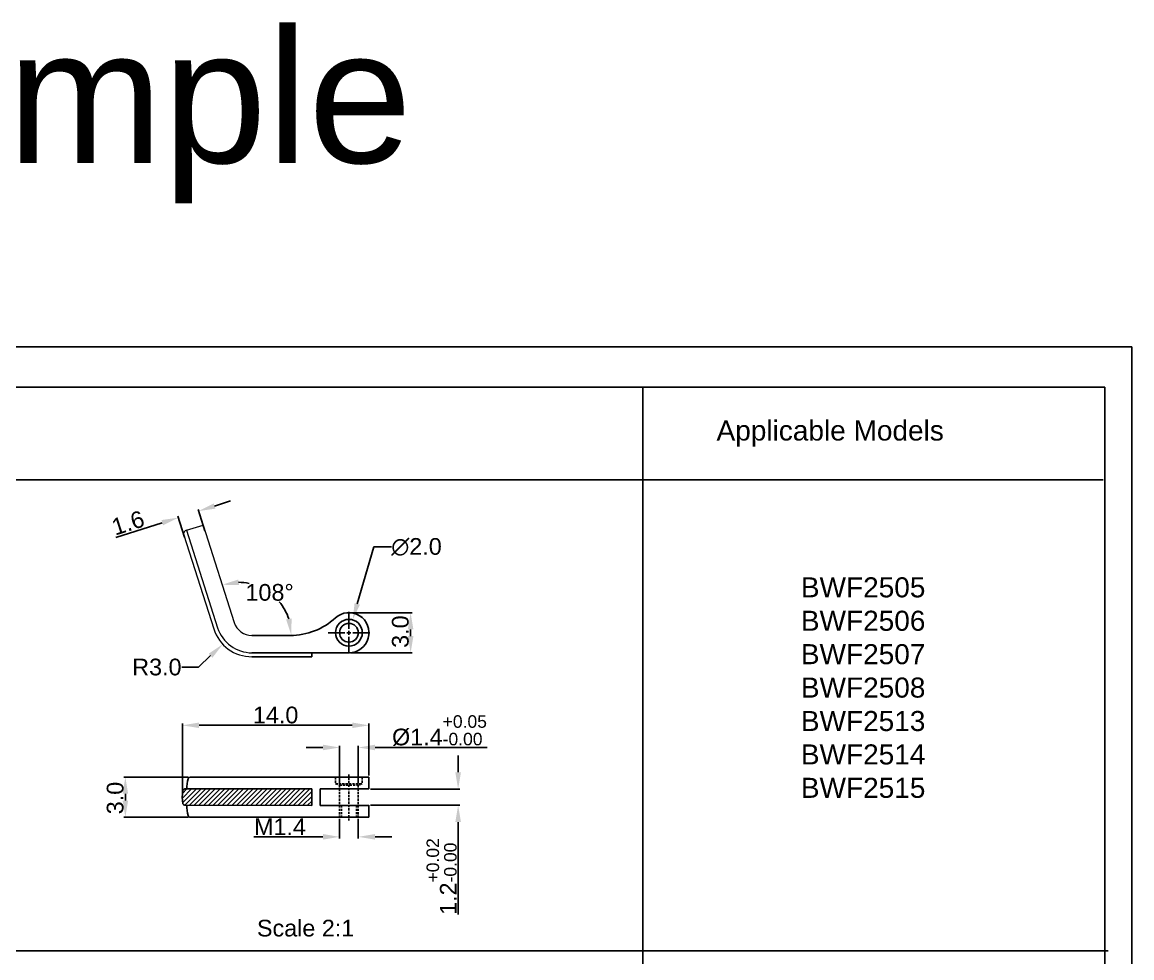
# Model space of a CAD drawing. Header units: millimetres. Extents: x 7018 to 13530, y 4187 to 5692.
# Drawn here: x 11953.6 to 12119.7, y 5157.5 to 5297.5 of the extents above; entities that cross this region are included whole.
import ezdxf

# ---------------------------------------------------------------- set-up
doc = ezdxf.new("R2010")
doc.units = ezdxf.units.MM
for name, pattern in [('CENTER2', [28.575, 19.05, -3.175, 3.175, -3.175]), ('HIDDEN', [9.525, 6.35, -3.175]), ('HIDDEN2', [0.1875, 0.125, -0.0625])]:
    doc.linetypes.add(name, pattern=pattern)
for name, color, linetype in [('Center Line', 2, 'CENTER2'), ('Dimension', 3, 'Continuous'), ('Hidden Line', 1, 'HIDDEN2'), ('Text', 4, 'Continuous')]:
    doc.layers.add(name, color=color, linetype=linetype)
doc.styles.get("Standard").update_dxf_attribs({"font": 'arial.ttf'})
doc.dimstyles.get("Standard").update_dxf_attribs({"dimtxt": 0.18, "dimasz": 0.18, "dimexe": 0.18, "dimexo": 0.0625, "dimgap": 0.09, "dimtad": 0, "dimtih": 1, "dimtoh": 1, "dimdec": 4, "dimzin": 0, "dimdsep": 46, "dimtxsty": 'Standard', "dimcen": 0.09, "dimadec": 0, "dimazin": 0, "dimtfac": 1, "dimtdec": 4, "dimtofl": 0, "dimtmove": 0, "dimatfit": 3, "dimfxl": 1, "dimtolj": 1, "dimtzin": 0, "dimarcsym": 0})
doc.dimstyles.new('Standard$0', dxfattribs={"dimtxt": 2.3, "dimasz": 2, "dimexe": 1, "dimexo": 1, "dimgap": 1, "dimtad": 1, "dimdec": 1, "dimzin": 0, "dimdsep": 46, "dimtxsty": 'Standard', "dimcen": 0, "dimclrd": 4, "dimclre": 4, "dimclrt": 4, "dimadec": 1, "dimazin": 0, "dimtfac": 1, "dimtdec": 1, "dimtofl": 0, "dimtmove": 0, "dimatfit": 0, "dimfxl": 1, "dimtfillclr": 256, "dimtolj": 1, "dimtzin": 0, "dimlwd": -1, "dimlwe": -1, "dimarcsym": 1})
doc.dimstyles.new('STANDARD$4', dxfattribs={"dimtxt": 2, "dimasz": 1.5, "dimexe": 0.5, "dimexo": 0.5, "dimgap": 0.5, "dimtad": 1, "dimtoh": 1, "dimdsep": 46, "dimtxsty": 'Standard', "dimcen": 0, "dimadec": 0, "dimazin": 0, "dimtfac": 1, "dimtofl": 0, "dimtmove": 0, "dimatfit": 3, "dimfxl": 1, "dimtolj": 1, "dimtzin": 0, "dimarcsym": 0})

# ---------------------------------------------------------------- blocks, each defined once
blk = doc.blocks.new('*U3398')
at = {"layer": 'Center Line', "color": 0, "ltscale": 3, "transparency": 16777216}
for p, q in [((0, 0.6), (0, 3.12)), ((-3.12, 0), (-0.6, 0)), ((0.6, 0), (3.12, 0)), ((0, -3.12), (0, -0.6))]:
    blk.add_line(p, q, dxfattribs=at)
at = {"layer": 'Center Line', "color": 0, "linetype": 'Continuous', "ltscale": 3, "transparency": 16777216}
for p, q in [((-0.3, 0), (0.3, 0)), ((0, -0.3), (0, 0.3))]:
    blk.add_line(p, q, dxfattribs=at)
blk = doc.blocks.new('*D3409')
at = {"layer": 'Defpoints', "color": 0, "transparency": 16777216}
for p in [(11977.57, 5192.25), (12005.5, 5184.5), (11977.57, 5181.5)]:
    blk.add_point(p, dxfattribs=at)
at = {"layer": 'Dimension', "color": 3, "transparency": 16777216}
for p, q in [((11977.57, 5181.75), (11977.57, 5192.5)), ((12005.5, 5184.75), (12005.5, 5192.5)), ((12003, 5192.25), (11980.07, 5192.25))]:
    blk.add_line(p, q, dxfattribs=at)
for points in [[(11980.07, 5192.67), (11980.07, 5191.84), (11977.57, 5192.25)], [(12003, 5192.67), (12003, 5191.84), (12005.5, 5192.25)]]:
    blk.add_solid(points, dxfattribs=at)
at = {"layer": 'Dimension', "transparency": 16777216, "insert": (11991.53, 5193.78), "char_height": 2.5, "attachment_point": 5}
blk.add_mtext('\\A1;14.0', dxfattribs=at)
blk = doc.blocks.new('*D3400')
at = {"layer": 'Defpoints', "color": 0, "transparency": 16777216}
for p in [(11978.71, 5184.5), (11969.04, 5178.5), (11978.71, 5178.5)]:
    blk.add_point(p, dxfattribs=at)
at = {"layer": 'Dimension', "color": 3, "transparency": 16777216}
for p, q in [((11978.46, 5184.5), (11968.79, 5184.5)), ((11969.04, 5182), (11969.04, 5181)), ((11978.46, 5178.5), (11968.79, 5178.5))]:
    blk.add_line(p, q, dxfattribs=at)
for points in [[(11968.63, 5182), (11969.46, 5182), (11969.04, 5184.5)], [(11968.63, 5181), (11969.46, 5181), (11969.04, 5178.5)]]:
    blk.add_solid(points, dxfattribs=at)
at = {"layer": 'Dimension', "transparency": 16777216, "insert": (11967.52, 5181.37), "char_height": 2.5, "attachment_point": 5, "rotation": 90}
blk.add_mtext('\\A1;3.0', dxfattribs=at)
blk = doc.blocks.new('*D3401')
at = {"layer": 'Defpoints', "color": 0, "transparency": 16777216}
for p in [(12005.5, 5182.72), (12005.5, 5180.28), (12018.84, 5180.28)]:
    blk.add_point(p, dxfattribs=at)
at = {"layer": 'Dimension', "color": 3, "transparency": 16777216}
for p, q in [((12018.84, 5185.22), (12018.84, 5187.72)), ((12005.75, 5182.72), (12019.09, 5182.72)), ((12005.75, 5180.28), (12019.09, 5180.28)), ((12018.84, 5177.78), (12018.84, 5163.96))]:
    blk.add_line(p, q, dxfattribs=at)
for points in [[(12018.42, 5185.22), (12019.26, 5185.22), (12018.84, 5182.72)], [(12018.42, 5177.78), (12019.26, 5177.78), (12018.84, 5180.28)]]:
    blk.add_solid(points, dxfattribs=at)
at = {"layer": 'Dimension', "transparency": 16777216, "insert": (12016.36, 5169.62), "char_height": 2.5, "attachment_point": 5, "rotation": 90}
blk.add_mtext('1.2{\\H1.875;\\S+0.02^ -0.00;}', dxfattribs=at)
blk = doc.blocks.new('*D3402')
at = {"layer": 'Defpoints', "color": 0, "transparency": 16777216}
for p in [(12001.1, 5178.5), (12003.9, 5178.5), (12001.1, 5175.56)]:
    blk.add_point(p, dxfattribs=at)
at = {"layer": 'Dimension', "color": 3, "transparency": 16777216}
for p, q in [((12001.1, 5178.25), (12001.1, 5175.31)), ((12003.9, 5178.25), (12003.9, 5175.31)), ((11998.6, 5175.56), (11988.26, 5175.56)), ((12006.4, 5175.56), (12008.9, 5175.56))]:
    blk.add_line(p, q, dxfattribs=at)
for points in [[(11998.6, 5175.98), (11998.6, 5175.15), (12001.1, 5175.56)], [(12006.4, 5175.98), (12006.4, 5175.15), (12003.9, 5175.56)]]:
    blk.add_solid(points, dxfattribs=at)
at = {"layer": 'Dimension', "transparency": 16777216, "insert": (11992.18, 5177.07), "char_height": 2.5, "attachment_point": 5}
blk.add_mtext('\\A1;M1.4', dxfattribs=at)
blk = doc.blocks.new('*D3403')
at = {"layer": 'Defpoints', "color": 0, "transparency": 16777216}
for p in [(11980.68, 5222.2), (11992.38, 5210.37), (11985.32, 5207.65), (11987.99, 5205.7), (11993.73, 5205.7)]:
    blk.add_point(p, dxfattribs=at)
at = {"layer": 'Dimension', "color": 0, "lineweight": -2, "transparency": 16777216}
blk.add_line((11993.79, 5205.7), (11994.07, 5205.7), dxfattribs=at)
for start, end in [(78.3231, 89.6158), (18.0863, 39.4695)]:
    blk.add_arc((11985.94, 5205.7), 7.95, start, end, dxfattribs=at)
at = {"layer": 'Dimension', "color": 0, "transparency": 16777216}
for points in [[(11986.06, 5213.25), (11985.93, 5214.07), (11983.52, 5213.28)], [(11993.91, 5208.24), (11993.09, 5208.11), (11993.89, 5205.7)]]:
    blk.add_solid(points, dxfattribs=at)
at = {"layer": 'Dimension', "color": 0, "transparency": 16777216, "insert": (11990.63, 5212.13), "char_height": 2.5, "attachment_point": 5}
blk.add_mtext('\\A1;108°', dxfattribs=at)
blk = doc.blocks.new('*D3404')
at = {"layer": 'Defpoints', "color": 0, "transparency": 16777216}
for p in [(11976.96, 5223.33), (11981.02, 5221.13), (11977.97, 5220.16)]:
    blk.add_point(p, dxfattribs=at)
at = {"layer": 'Dimension', "color": 3, "transparency": 16777216}
for p, q in [((11982.39, 5225.07), (11984.77, 5225.83)), ((11980.94, 5221.37), (11979.93, 5224.54)), ((11974.57, 5222.57), (11967.61, 5220.35)), ((11977.89, 5220.4), (11976.88, 5223.57))]:
    blk.add_line(p, q, dxfattribs=at)
for points in [[(11982.26, 5225.46), (11982.51, 5224.67), (11980, 5224.31)], [(11974.45, 5222.97), (11974.7, 5222.18), (11976.96, 5223.33)]]:
    blk.add_solid(points, dxfattribs=at)
at = {"layer": 'Dimension', "transparency": 16777216, "insert": (11969.44, 5222.54), "char_height": 2.5, "attachment_point": 5, "rotation": 17.7021}
blk.add_mtext('\\A1;1.6', dxfattribs=at)
blk = doc.blocks.new('*D3405')
at = {"layer": 'Defpoints', "color": 0, "transparency": 16777216}
for p in [(12002.5, 5209.1), (12002.5, 5203.1), (12011.73, 5203.1)]:
    blk.add_point(p, dxfattribs=at)
at = {"layer": 'Dimension', "color": 3, "transparency": 16777216}
for p, q in [((12002.75, 5209.1), (12011.98, 5209.1)), ((12011.73, 5206.6), (12011.73, 5205.6)), ((12002.75, 5203.1), (12011.98, 5203.1))]:
    blk.add_line(p, q, dxfattribs=at)
for points in [[(12011.31, 5206.6), (12012.15, 5206.6), (12011.73, 5209.1)], [(12011.31, 5205.6), (12012.15, 5205.6), (12011.73, 5203.1)]]:
    blk.add_solid(points, dxfattribs=at)
at = {"layer": 'Dimension', "transparency": 16777216, "insert": (12010.2, 5206.27), "char_height": 2.5, "attachment_point": 5, "rotation": 90}
blk.add_mtext('\\A1;3.0', dxfattribs=at)
blk = doc.blocks.new('*D3406')
at = {"layer": 'Defpoints', "color": 0, "transparency": 16777216}
for p in [(12003.05, 5208.02), (12001.94, 5204.18)]:
    blk.add_point(p, dxfattribs=at)
at = {"layer": 'Dimension', "color": 0, "lineweight": -2, "transparency": 16777216}
for p, q in [((12006.23, 5218.94), (12003.75, 5210.43)), ((12008.89, 5218.94), (12006.23, 5218.94)), ((12002.41, 5206.1), (12002.59, 5206.1)), ((12002.5, 5206.01), (12002.5, 5206.19))]:
    blk.add_line(p, q, dxfattribs=at)
at = {"layer": 'Dimension', "color": 0, "transparency": 16777216}
blk.add_solid([(12003.35, 5210.54), (12004.15, 5210.31), (12003.05, 5208.02)], dxfattribs=at)
at = {"layer": 'Dimension', "color": 0, "transparency": 16777216, "insert": (12012.61, 5218.94), "char_height": 2.5, "attachment_point": 5}
blk.add_mtext('\\A1;∅2.0', dxfattribs=at)
blk = doc.blocks.new('*D3407')
at = {"layer": 'Defpoints', "color": 0, "transparency": 16777216}
for p in [(11987.99, 5208.5), (11983.62, 5204.39)]:
    blk.add_point(p, dxfattribs=at)
at = {"layer": 'Dimension', "color": 3, "lineweight": -2, "transparency": 16777216}
for p, q in [((11979.98, 5200.96), (11981.8, 5202.68)), ((11977.48, 5200.96), (11979.98, 5200.96))]:
    blk.add_line(p, q, dxfattribs=at)
at = {"layer": 'Dimension', "color": 3, "transparency": 16777216}
blk.add_solid([(11981.51, 5202.98), (11982.08, 5202.37), (11983.62, 5204.39)], dxfattribs=at)
at = {"layer": 'Dimension', "transparency": 16777216, "insert": (11973.76, 5200.96), "char_height": 2.5, "attachment_point": 5}
blk.add_mtext('\\A1;R3.0', dxfattribs=at)
blk = doc.blocks.new('*D3408')
at = {"layer": 'Defpoints', "color": 0, "transparency": 16777216}
for p in [(12003.9, 5188.93), (12001.1, 5183.3), (12003.9, 5183.3)]:
    blk.add_point(p, dxfattribs=at)
at = {"layer": 'Dimension', "color": 3, "transparency": 16777216}
for p, q in [((12001.1, 5183.55), (12001.1, 5189.18)), ((12003.9, 5183.55), (12003.9, 5189.18)), ((11998.6, 5188.93), (11996.1, 5188.93)), ((12006.4, 5188.93), (12023.2, 5188.93))]:
    blk.add_line(p, q, dxfattribs=at)
for points in [[(11998.6, 5189.35), (11998.6, 5188.52), (12001.1, 5188.93)], [(12006.4, 5189.35), (12006.4, 5188.52), (12003.9, 5188.93)]]:
    blk.add_solid(points, dxfattribs=at)
at = {"layer": 'Dimension', "transparency": 16777216, "insert": (12016.05, 5191.46), "char_height": 2.5, "attachment_point": 5}
blk.add_mtext('%%c1.4{\\H1.875;\\S+0.05^ -0.00;}', dxfattribs=at)

msp = doc.modelspace()

# ---------------------------------------------------------------- hatches: boundary and pattern name
h = msp.add_hatch()
h.set_pattern_fill('ANSI31', color=256, scale=4)
h.set_pattern_definition([(45, (4953.1681, 6162.08437), (-0.35355339, 0.35355339), [])])
h.paths.add_polyline_path([(11977.958, 5182.722, 0.3576176), (11977.664, 5182.481, 0.0988283), (11977.664, 5180.524, 0.3576176), (11977.958, 5180.282), (11996.948, 5180.282), (11996.948, 5182.722)])

# ---------------------------------------------------------------- linework, layer by layer
for p, q in [((12115.615, 5242.873), (11706.359, 5242.873)), ((12046.463, 5242.873), (12046.463, 4986.912)), ((12115.615, 4956.132), (12115.615, 5242.873)), ((11718.916, 5228.984), (12115.354, 5228.984)), ((11993.73, 5205.705), (11987.987, 5205.705)), ((12002.495, 5203.105), (11987.981, 5203.105)), ((11996.948, 5202.505), (11987.987, 5202.505)), ((12005.495, 5184.502), (11978.715, 5184.502)), ((12002.397, 5184.502), (12002.297, 5184.502)), ((12005.495, 5182.722), (12005.495, 5184.502)), ((11996.948, 5182.722), (11977.958, 5182.722)), ((11996.948, 5182.722), (11996.948, 5180.271)), ((12005.495, 5182.722), (11998.172, 5182.722)), ((11998.172, 5182.722, 619.872), (11998.172, 5180.271, 619.872)), ((11996.948, 5180.271), (11977.958, 5180.282)), ((12005.495, 5180.266), (11998.172, 5180.271)), ((12005.495, 5178.502), (12005.495, 5180.282)), ((11978.714, 5178.502), (12005.495, 5178.502)), ((11719.686, 5158.482), (12116.124, 5158.482))]:
    msp.add_line(p, q)
at = {"lineweight": 20}
for p, q in [((11977.791, 5220.716), (11982.271, 5206.68)), ((11978.18, 5221.47), (11980.677, 5222.198)), ((11978.18, 5221.47), (11982.843, 5206.863)), ((11980.677, 5222.198), (11985.32, 5207.653))]:
    msp.add_line(p, q, dxfattribs=at)
at = {"ltscale": 1000}
msp.add_line((11996.948, 5202.505), (11996.948, 5203.105), dxfattribs=at)
msp.add_lwpolyline([(12119.653, 4951.873), (12119.653, 5248.873), (11699.653, 5248.873), (11699.653, 4951.873)], close=True)
msp.add_circle((12002.495, 5206.105), 2)
msp.add_circle((12002.495, 5206.105), 1.4, dxfattribs=at)
at = {"lineweight": 20}
for centre, radius, start, end in [((11978.363, 5220.898), 0.6, 106.253, 197.70208), ((11987.987, 5208.505), 2.8, 197.70208, 270), ((11987.987, 5208.505), 6, 197.70208, 270), ((11987.987, 5208.505), 5.4, 197.70208, 270)]:
    msp.add_arc(centre, radius, start, end, dxfattribs=at)
for centre, radius, start, end in [((12002.495, 5206.105), 3, 270, 132.39947), ((11993.73, 5215.705), 10, 270, 312.39947), ((11993.317, 5181.503), 15.15, 169.52432, 175.38108), ((11978.715, 5184.202), 0.3, 90, 169.52432), ((11982.567, 5181.502), 5, 168.71177, 191.28823), ((11977.958, 5182.422), 0.3, 90, 168.71177), ((11977.958, 5180.582), 0.3, 191.28823, 270), ((11993.317, 5181.502), 15.15, 184.61892, 190.47568), ((11978.714, 5178.802), 0.3, 190.47568, 270)]:
    msp.add_arc(centre, radius, start, end)
at = {"ltscale": 1000}
msp.add_arc((12002.495, 5206.105), 3, 49.21814, 82.79068, dxfattribs=at)
at = {"layer": 'Hidden Line', "linetype": 'HIDDEN', "ltscale": 0.053}
for p, q in [((12000.495, 5184.502, -85.697), (12000.495, 5183.502, -85.697)), ((12002.495, 5184.879, -85.697), (12002.495, 5178.011, -85.697)), ((12004.495, 5184.502, -85.697), (12004.495, 5183.502, -85.697)), ((12000.495, 5183.502), (12004.495, 5183.502)), ((12000.495, 5183.502), (12001.095, 5183.302)), ((12001.095, 5183.302), (12003.895, 5183.302)), ((12001.095, 5183.302), (12001.095, 5178.502)), ((12003.895, 5183.302), (12004.495, 5183.502)), ((12003.895, 5183.302), (12003.895, 5178.502)), ((12001.393, 5180.282), (12001.393, 5178.502)), ((12003.613, 5180.282), (12003.613, 5178.502))]:
    msp.add_line(p, q, dxfattribs=at)

# ---------------------------------------------------------------- block references
at = {"layer": 'Center Line', "ltscale": 3}
msp.add_blockref('*U3398', (12002.495, 5206.105), dxfattribs=at)

# ---------------------------------------------------------------- texts
at = {"attachment_point": 5}
for s, insert, char_height, width in [('Carrera temple ', (11918.788, 5283.389), 20, 726.18125), ('Applicable Models', (12074.517, 5235.915), 2.99966, 46.92869), ('\\pxqc;{\\f@Arial Unicode MS|b0|i0|c0|p34;BWF2505\\PBWF2506\\PBWF2507\\PBWF2508\\PBWF2513\\PBWF2514\\PBWF2515}', (12079.449, 5197.877), 2.99966, 46.92869)]:
    msp.add_mtext(s, dxfattribs=dict(at, insert=insert, char_height=char_height, width=width))
at = {"layer": 'Text', "insert": (11996.015, 5161.886), "char_height": 2.5, "width": 52.66346, "attachment_point": 5}
msp.add_mtext('\\pxqc;{\\f@Arial Unicode MS|b0|i0|c0|p34;Scale 2:1}', dxfattribs=at)

# ---------------------------------------------------------------- dimensions: what is measured, and where the dimension line sits
at = {"layer": 'Dimension'}
dim = msp.add_aligned_dim(p1=(11981.018, 5221.13), p2=(11977.969, 5220.157), distance=-3.334, dimstyle='Standard$0', override={"dimtxt": 2.5, "dimasz": 2.5, "dimexe": 0.25, "dimexo": 0.25, "dimgap": 0.25, "dimlfac": 0.5, "dimclrd": 3, "dimclre": 3, "dimclrt": 256, "dimadec": 2, "dimtdec": 2, "dimatfit": 3}, dxfattribs=at)
dim.commit()
dim.dimension.update_dxf_attribs({"geometry": '*D3404', "text_midpoint": (11969.435, 5222.535)})
dim = msp.add_angular_dim_2l(base=(11992.384, 5210.368), line1=((11980.677, 5222.198), (11985.32, 5207.653)), line2=((11993.73, 5205.705), (11987.987, 5205.705)), dimstyle='Standard', override={"dimtxt": 2.5, "dimasz": 2.5, "dimtad": 0, "dimtih": 1, "dimtoh": 1, "dimdec": 1, "dimlfac": 0.5, "dimadec": 0}, dxfattribs=at)
dim.commit()
dim.dimension.update_dxf_attribs({"geometry": '*D3403', "text_midpoint": (11990.633, 5212.126)})
dim = msp.add_diameter_dim_2p(p1=(12001.937, 5204.184), p2=(12003.054, 5208.025), dimstyle='Standard', override={"dimtxt": 2.5, "dimasz": 2.5, "dimtad": 0, "dimtih": 1, "dimtoh": 1, "dimdec": 1, "dimlfac": 0.5}, dxfattribs=at)
dim.commit()
dim.dimension.update_dxf_attribs({"geometry": '*D3406', "text_midpoint": (12012.612, 5218.944), "dimtype": 163})
for base, p1, p2, angle, override, picture, middle, dimtype in [((12011.729, 5203.105), (12002.495, 5209.105), (12002.495, 5203.105), 270, {"dimtxt": 2.5, "dimasz": 2.5, "dimexe": 0.25, "dimexo": 0.25, "dimgap": 0.25, "dimlfac": 0.5, "dimclrd": 3, "dimclre": 3, "dimclrt": 256, "dimadec": 2, "dimtdec": 2, "dimatfit": 3}, '*D3405', (12011.729, 5206.265), 161), ((12018.84, 5180.282), (12005.495, 5182.722), (12005.495, 5180.282), 90, {"dimtxt": 2.5, "dimasz": 2.5, "dimexe": 0.25, "dimexo": 0.25, "dimgap": 0.25, "dimtad": 3, "dimlfac": 0.5, "dimclrd": 3, "dimclre": 3, "dimclrt": 256, "dimadec": 2, "dimtol": 1, "dimtp": 0.02, "dimtm": 1e-09, "dimtfac": 0.75, "dimtdec": 2, "dimatfit": 3, "dimtolj": 0}, '*D3401', (12018.84, 5169.623), 160), ((11969.043, 5178.502), (11978.715, 5184.502), (11978.715, 5178.502), 90, {"dimtxt": 2.5, "dimasz": 2.5, "dimexe": 0.25, "dimexo": 0.25, "dimgap": 0.25, "dimlfac": 0.5, "dimclrd": 3, "dimclre": 3, "dimclrt": 256, "dimadec": 2, "dimtdec": 2, "dimatfit": 3}, '*D3400', (11969.043, 5181.367), 160)]:
    dim = msp.add_linear_dim(base=base, p1=p1, p2=p2, angle=angle, dimstyle='Standard$0', override=override, dxfattribs=at)
    dim.commit()
    dim.dimension.update_dxf_attribs({"geometry": picture, "text_midpoint": middle, "dimtype": dimtype})
dim = msp.add_radius_dim(center=(11987.987, 5208.505), mpoint=(11983.619, 5204.391), dimstyle='STANDARD$4', override={"dimtxt": 2.5, "dimasz": 2.5, "dimexe": 0.25, "dimexo": 0.25, "dimgap": 0.25, "dimtad": 0, "dimtih": 1, "dimdec": 1, "dimlfac": 0.5, "dimzin": 0, "dimclrd": 3, "dimclre": 3, "dimclrt": 256, "dimadec": 2}, dxfattribs=at)
dim.commit()
dim.dimension.update_dxf_attribs({"geometry": '*D3407', "text_midpoint": (11973.761, 5200.964)})
for base, p1, p2, override, picture, middle in [((11977.567, 5192.253), (12005.495, 5184.502), (11977.567, 5181.502), {"dimtxt": 2.5, "dimasz": 2.5, "dimexe": 0.25, "dimexo": 0.25, "dimgap": 0.25, "dimlfac": 0.5, "dimclrd": 3, "dimclre": 3, "dimclrt": 256, "dimadec": 2, "dimtdec": 2, "dimatfit": 3}, '*D3409', (11991.531, 5193.78)), ((12003.895, 5188.935), (12001.095, 5183.302), (12003.895, 5183.302), {"dimtxt": 2.5, "dimasz": 2.5, "dimexe": 0.25, "dimexo": 0.25, "dimgap": 0.25, "dimtad": 3, "dimlfac": 0.5, "dimpost": '%%c<>', "dimclrd": 3, "dimclre": 3, "dimclrt": 256, "dimadec": 2, "dimtol": 1, "dimtp": 0.05, "dimtm": 1e-09, "dimtfac": 0.75, "dimtdec": 2, "dimatfit": 3, "dimtolj": 0}, '*D3408', (12016.049, 5191.462))]:
    dim = msp.add_linear_dim(base=base, p1=p1, p2=p2, dimstyle='Standard$0', override=override, dxfattribs=at)
    dim.commit()
    dim.dimension.update_dxf_attribs({"geometry": picture, "text_midpoint": middle})
dim = msp.add_linear_dim(base=(12001.095, 5175.562), p1=(12003.895, 5178.502), p2=(12001.095, 5178.502), text='M<>', dimstyle='Standard$0', override={"dimtxt": 2.5, "dimasz": 2.5, "dimexe": 0.25, "dimexo": 0.25, "dimgap": 0.25, "dimlfac": 0.5, "dimclrd": 3, "dimclre": 3, "dimclrt": 256, "dimadec": 2, "dimtdec": 2, "dimatfit": 3}, dxfattribs=at)
dim.commit()
dim.dimension.update_dxf_attribs({"geometry": '*D3402', "text_midpoint": (11992.177, 5177.067)})

doc.saveas('drawing.dxf')
